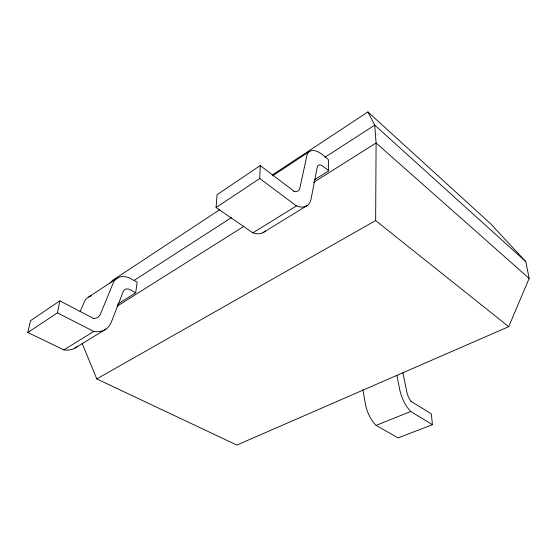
<?xml version="1.0" encoding="UTF-8"?>
<svg xmlns="http://www.w3.org/2000/svg" width="557" height="557" viewBox="0 0 557 557"><rect width="100%" height="100%" fill="white"/><g stroke="black" fill="none" stroke-linecap="round" stroke-linejoin="round"><path stroke-width="0.84" d="M367.912 111.936L490.675 223.81L525.787 261.616L529.15 278.416L508.715 326.68L375.641 220.572L376.093 142.989L374.722 125.137L367.912 111.936L272.129 175.114M265.376 230.911A32.083 17.121 57.2 0 1 252.878 232.861L216.088 207.524L259.785 178.512L260.244 165.561L294.333 191.483M216.088 207.524L217.049 194.727L260.244 165.561M117.597 304.219L135.678 292.794L137.147 282.183L129.983 278.173A21.904 14.816 55.9 0 0 113.739 281.772L100.156 314.761A13.18 9.365 54.2 0 1 93.903 318.444L92.984 318.409M77.639 346.217A26.736 19.878 53.2 0 1 63.881 349.907L27.85 332.487L57.427 312.853L59.85 300.85L93.625 318.5M27.85 332.487L30.482 320.679L59.85 300.85M80.048 311.697L84.887 300.745A21.263 15.081 55.2 0 1 91.237 295.885M109.555 283.583L112.493 280.415L219.883 209.578M88.577 297.048L117.346 278.096M272.47 175.908L309.81 151.309M134.237 280.331L231.454 217.592M325.016 157.213L374.722 125.137L525.787 261.616M314.789 179.605L328.686 170.825L328.345 159.504L321.271 153.781A26.186 11.941 58.6 0 0 307.102 154.651L299.763 188.517A15.916 7.714 57.8 0 1 294.576 191.476L293.72 191.267M116.963 306.301L243.583 226.504M313.521 182.424L376.093 142.989L529.15 278.416M63.881 349.907L93.736 331.422A27.578 19.599 54.2 0 0 111.309 322.12L123.257 291.527A8.285 5.605 55.9 0 1 130.408 289.821L135.678 292.794M252.878 232.861L296.421 205.895A33.316 16.16 57.8 0 0 311.133 198.703L317.253 167.135A9.908 4.519 58.6 0 1 323.464 166.599L328.686 170.825M74.777 348.222L106.039 329.027M262.953 232.701L307.373 205.429M82.102 343.251L96.765 378.927L375.641 220.572M508.715 326.68L236.843 445.064L96.765 378.927M362.858 389.816L365.455 404.201A23.15 11.815 66.9 0 0 376.093 425.409L410.711 411.484L432.448 424.678L431.334 413.893L411.08 401.353M432.448 424.678L398.109 437.913L376.093 425.409M57.427 312.853L93.736 331.422M259.785 178.512L296.421 205.895M411.484 401.806L410.913 401.089A11.37 5.403 66.5 0 1 407.09 393.089L402.857 372.675M396.849 375.39L399.738 389.691A23.784 11.307 66.5 0 0 410.711 411.484"/></g></svg>
